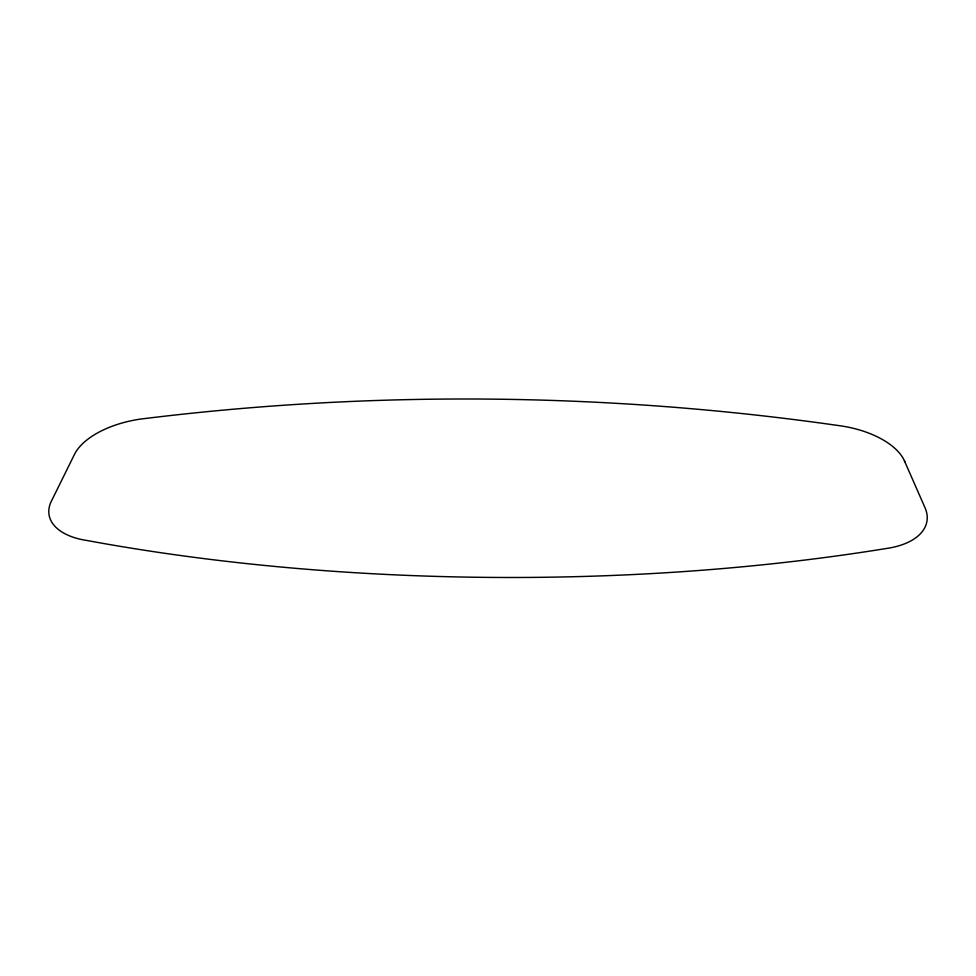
<?xml version="1.0" encoding="UTF-8"?>
<svg xmlns="http://www.w3.org/2000/svg" width="976" height="976" viewBox="0 0 976 976"><rect width="100%" height="100%" fill="white"/><g stroke="black" fill="none" stroke-linecap="round" stroke-linejoin="round"><path stroke-width="1.46" d="M904.447 460.892L924.821 507.276A73.761 39.443 9.9 0 1 885.866 548.573A921.478 332.121 0.3 0 1 87.181 540.533A69.821 37.137 -9.7 0 1 52.131 499.663L74.701 453.938A74.701 38.223 -8.3 0 1 140.129 419.131C372.076 390.241 607.633 392.474 839.018 425.621A70.931 36.368 8.7 0 1 904.801 461.672"/></g></svg>
